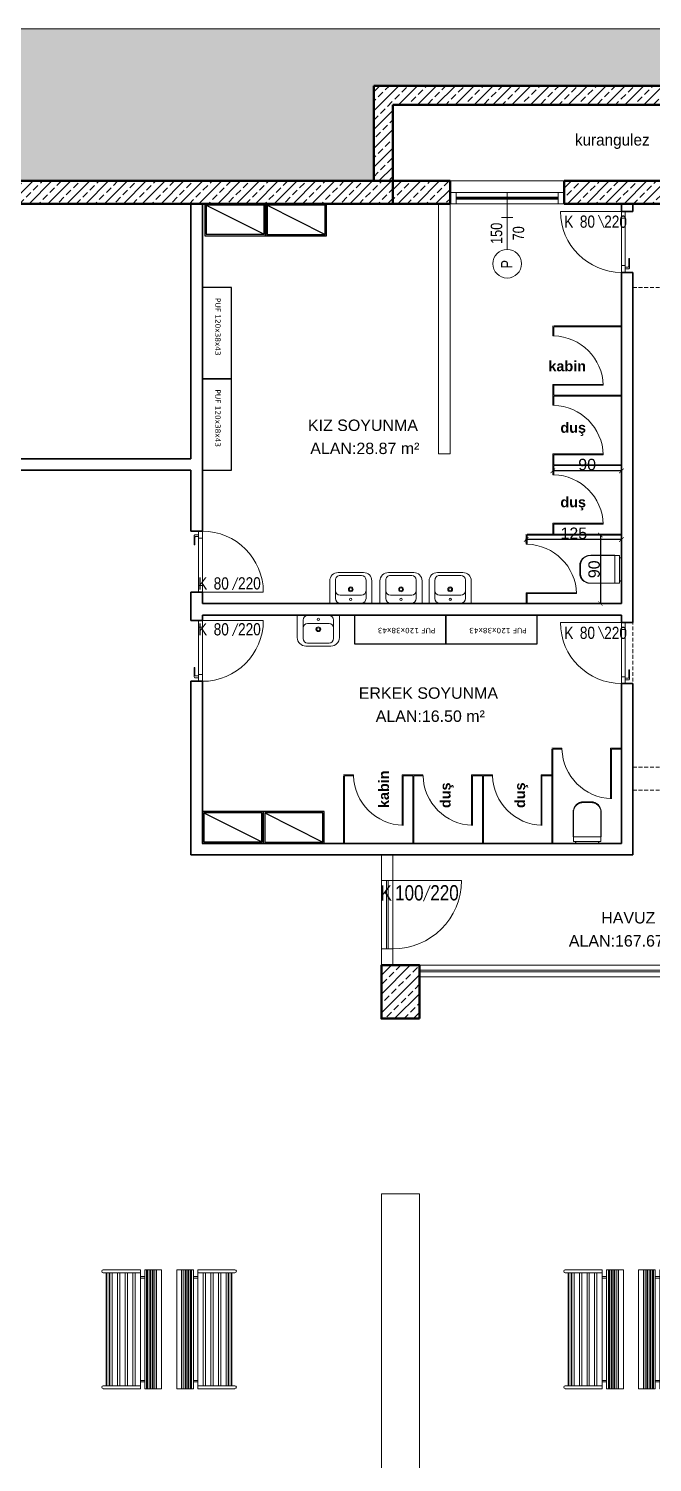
# Model space of a CAD drawing. Header units: millimetres. Extents: x -7453 to 3447, y 1740 to 11040.
# Drawn here: x -2772 to -1953, y 7401 to 9284 of the extents above; entities that cross this region are included whole.
import ezdxf
from ezdxf.enums import TextEntityAlignment as Align

# ---------------------------------------------------------------- set-up
doc = ezdxf.new("R2010")
doc.units = ezdxf.units.MM
doc.linetypes.add('DASHED', pattern=[0.75, 0.5, -0.25])
for name, color, linetype, lineweight in [('0S-Shading Aluminium', 252, 'Continuous', 20), ('betonarme-İM', 1, 'Continuous', 50), ('cam-İM', 132, 'Continuous', 20), ('compact', 201, 'Continuous', 9), ('duvar-İM', 71, 'Continuous', 35), ('görünüş-uzak-İM', 34, 'Continuous', 20), ('iz-İM', 252, 'DASHED', 5), ('kapı-poz-İM', 115, 'Continuous', 0), ('pen-poz-İM', 115, 'Continuous', 0), ('pencere gorunus-İM', 43, 'Continuous', 15), ('tarama-b.a-İM', 8, 'Continuous', 9), ('tarama-toprak-İM', 245, 'Continuous', 0), ('tefriş-eşya-İM', 155, 'Continuous', 0), ('vitrifiye', 252, 'Continuous', 9), ('YAZI', 7, 'Continuous', 5), ('yazı-İM', 64, 'Continuous', 20), ('yazı-mekan-İM', 43, 'Continuous', 30)]:
    doc.layers.add(name, color=color, linetype=linetype, lineweight=lineweight)
for name, color, linetype in [('kapıwc', 3, 'Continuous'), ('zc-T-anaokuluminder', 213, 'Continuous'), ('zc-T-ofisdolap', 7, 'Continuous'), ('zc-T-sinifdolap', 7, 'Continuous'), ('ölcü', 253, 'Continuous')]:
    doc.layers.add(name, color=color, linetype=linetype)
doc.styles.add('ARIAL', font='arial.ttf')
doc.styles.get("Standard").update_dxf_attribs({"font": 'arial.ttf'})
doc.styles.add('YAZI_İM', font='bgothl.ttf', dxfattribs={"height": 15})
doc.dimstyles.new('1-50', dxfattribs={"dimtxt": 15, "dimasz": 6, "dimexe": 1.25, "dimexo": 0.625, "dimtad": 1, "dimtxsty": 'Standard', "dimblk": 'ARCHTICK', "dimcen": 2.5, "dimadec": 0, "dimazin": 0, "dimtfac": 1, "dimtmove": 0, "dimatfit": 3, "dimfxl": 0, "dimarcsym": 0})

# ---------------------------------------------------------------- blocks, each defined once
blk = doc.blocks.new('KAPI ETİKET 100')
blk.add_lwpolyline([(-19.9, 65.2), (0.6, 56.3)])
at = {"width": 0.8}
blk.add_attdef('000', text='', height=20, rotation=90, dxfattribs=at).set_placement((-20.2, 84.1), align=Align.TOP_CENTER)
blk.add_attdef('000', text='', height=20, rotation=90, dxfattribs=at).set_placement((-0.1, 37.9), align=Align.CENTER)
blk.add_attdef('K', text='', height=20, rotation=90, dxfattribs=at).set_placement((-10, 7.5), align=Align.MIDDLE_CENTER)
blk = doc.blocks.new('DAİRE ETİKET İM')
at = {"layer": 'yazı-mekan-İM', "style": 'ARIAL'}
blk.add_attdef('DAİRENO', text='', height=15, dxfattribs=at).set_placement((50, 2.8), align=Align.CENTER)
at = {"layer": 'yazı-mekan-İM'}
blk.add_attdef('ALAN:', text='', height=15, dxfattribs=at).set_placement((49.4, -27.6), align=Align.CENTER)
blk = doc.blocks.new('compact')
at = {"layer": 'compact'}
for p, q in [((123.8, 73.1), (123.8, 86.2)), ((125, 71.9), (125, 86.2)), ((123.8, 73.1), (58.8, 73.1)), ((125, 71.9), (58.8, 71.9)), ((123.8, -3.8), (123.8, 8.1)), ((125, 8.1), (123.8, 8.1)), ((125, -5), (125, 8.1)), ((0, -3.8), (123.8, -3.8)), ((0, -5), (123.8, -5))]:
    blk.add_line(p, q, dxfattribs=at)
blk.add_arc((125.9, 75.2), 67.1, 181.8059, 268.1941, dxfattribs=at)
blk = doc.blocks.new('VİT-B-KLOZET')
at = {"layer": 'vitrifiye'}
for p, q in [((-18.5, 37.6), (-18.4, 38.2)), ((-18.4, 39.3), (-18.3, 39.9)), ((-18.4, 38.8), (-18.4, 39.3)), ((-18.4, 38.2), (-18.4, 38.8)), ((-18.3, 39.9), (-18.2, 40.4)), ((-18.2, 40.4), (-18, 41)), ((-18, 41), (-17.9, 41.5)), ((-18, 39), (-18, 0)), ((-17.9, 41.5), (-17.7, 42.1)), ((-17.7, 42.1), (-17.5, 42.6)), ((-17.5, 42.6), (-17.3, 43.1)), ((-17.3, 43.1), (-17.1, 43.6)), ((-17.1, 43.6), (-16.8, 44.1)), ((-16.8, 44.1), (-16.5, 44.6)), ((-16.5, 44.6), (-16.2, 45.1)), ((-16.2, 45.1), (-15.9, 45.6)), ((-15.9, 45.6), (-15.5, 46)), ((-15.5, 46), (-15.2, 46.4)), ((-15.2, 46.4), (-14.9, 46.8)), ((-14.9, 46.8), (-14.5, 47.1)), ((-14.5, 47.1), (-14.1, 47.5)), ((-14.1, 47.5), (-13.7, 47.9)), ((-13.7, 47.9), (-13.3, 48.2)), ((-13.3, 48.2), (-12.8, 48.6)), ((-12.8, 48.6), (-12.4, 48.9)), ((-12.4, 48.9), (-11.9, 49.2)), ((-11.9, 49.2), (-11.4, 49.5)), ((-11.4, 49.5), (-10.9, 49.7)), ((-10.9, 49.7), (-10.4, 50)), ((-10.4, 50), (-9.8, 50.2)), ((-9.8, 50.2), (-9.3, 50.4)), ((-9.3, 50.4), (-8.8, 50.5)), ((-8.8, 50.5), (-8.2, 50.7)), ((-8.2, 50.7), (-7.7, 50.8)), ((-7.7, 50.8), (-7.1, 50.9)), ((-7.1, 50.9), (-6.5, 51)), ((-6.5, 51), (-6.2, 51)), ((-6.2, 51), (-5.8, 51)), ((-5.8, 51), (-5.4, 51)), ((-5.4, 51), (-5.1, 51)), ((-5.1, 51), (-0.1, 51)), ((5, 52), (-5, 52)), ((5, 52), (-5, 52)), ((4.9, 51), (-0.1, 51)), ((5.3, 51), (4.9, 51)), ((5.7, 51), (5.3, 51)), ((6.1, 51), (5.7, 51)), ((6.4, 51), (6.1, 51)), ((7, 50.9), (6.4, 51)), ((7.6, 50.8), (7, 50.9)), ((8.1, 50.7), (7.6, 50.8)), ((8.7, 50.5), (8.1, 50.7)), ((9.2, 50.4), (8.7, 50.5)), ((9.7, 50.2), (9.2, 50.4)), ((10.2, 50), (9.7, 50.2)), ((10.7, 49.7), (10.2, 50)), ((11.3, 49.5), (10.7, 49.7)), ((11.8, 49.2), (11.3, 49.5)), ((12.2, 48.9), (11.8, 49.2)), ((12.7, 48.6), (12.2, 48.9)), ((13.2, 48.2), (12.7, 48.6)), ((13.6, 47.9), (13.2, 48.2)), ((14, 47.5), (13.6, 47.9)), ((14.4, 47.1), (14, 47.5)), ((14.7, 46.9), (14.4, 47.1)), ((14.9, 46.6), (14.7, 46.9)), ((15.2, 46.3), (14.9, 46.6)), ((15.4, 46), (15.2, 46.3)), ((15.8, 45.6), (15.4, 46)), ((16.1, 45.1), (15.8, 45.6)), ((16.4, 44.6), (16.1, 45.1)), ((16.7, 44.1), (16.4, 44.6)), ((16.9, 43.6), (16.7, 44.1)), ((17.2, 43.1), (16.9, 43.6)), ((17.4, 42.6), (17.2, 43.1)), ((17.6, 42.1), (17.4, 42.6)), ((17.8, 41.5), (17.6, 42.1)), ((17.9, 41), (17.8, 41.5)), ((18, 40.4), (17.9, 41)), ((18.2, 39.9), (18, 40.4)), ((18, 39), (18, 0)), ((18.2, 39.3), (18.2, 39.9)), ((18.3, 38.8), (18.2, 39.3)), ((18.3, 38.2), (18.3, 38.8)), ((18.3, 37.6), (18.3, 38.2)), ((-18.5, 6.3), (-18.5, 37.6)), ((18.3, 6.3), (18.3, 37.6)), ((-18.5, 6.2), (-18.5, 6.3)), ((-18.4, 6.1), (-18.5, 6.2)), ((-18.4, 6), (-18.4, 6.1)), ((-18.3, 6), (-18.4, 6)), ((-18.3, 5.9), (-18.3, 6)), ((-18.2, 5.9), (-18.3, 5.9)), ((-18.2, 5.8), (-18.2, 5.9)), ((-18.1, 5.8), (-18.2, 5.8)), ((-18, 5.8), (-18.1, 5.8)), ((-18.1, 5.8), (-18.1, 5.8)), ((-18, 5.8), (-18, 5.8)), ((-18, 5.8), (-17.9, 5.8)), ((18, 0), (-18, 0)), ((-17.9, 5.8), (-17.8, 5.8)), ((-17.9, 5.8), (-17.9, 5.8)), ((-17.8, 5.9), (-17.7, 5.9)), ((-17.8, 5.8), (-17.8, 5.9)), ((-17.7, 5.9), (-17.7, 5.9)), ((-17.7, 5.9), (-17.7, 5.9)), ((-17.6, 5.9), (-17.7, 5.9)), ((-17.5, 5.9), (-17.6, 5.9)), ((-17.4, 5.9), (-17.5, 5.9)), ((-17.3, 5.9), (-17.4, 5.9)), ((-17.2, 5.9), (-17.3, 5.9)), ((-17.1, 5.9), (-17.2, 5.9)), ((-16.9, 5.9), (-17.1, 5.9)), ((-11.3, 5.9), (-16.9, 5.9)), ((-5.7, 5.9), (-11.3, 5.9)), ((-0.1, 5.9), (-5.7, 5.9)), ((-0.1, 6), (-0.1, 6)), ((-0.1, 6), (-0.1, 6)), ((-0.1, 5.9), (5.6, 5.9)), ((5.6, 5.9), (11.2, 5.9)), ((11.2, 5.9), (16.8, 5.9)), ((16.8, 5.9), (16.9, 5.9)), ((16.9, 5.9), (17.1, 5.9)), ((17.1, 5.9), (17.2, 5.9)), ((17.2, 5.9), (17.3, 5.9)), ((17.3, 5.9), (17.4, 5.9)), ((17.4, 5.9), (17.5, 5.9)), ((17.5, 5.9), (17.6, 5.9)), ((17.5, 5.9), (17.5, 5.9)), ((17.6, 5.9), (17.6, 5.9)), ((17.7, 5.9), (17.6, 5.9)), ((17.7, 5.8), (17.7, 5.9)), ((17.7, 5.8), (17.7, 5.8)), ((17.8, 5.8), (17.7, 5.8)), ((17.8, 5.8), (17.9, 5.8)), ((17.8, 5.8), (17.8, 5.8)), ((17.9, 5.8), (17.9, 5.8)), ((17.9, 5.8), (18, 5.8)), ((18, 5.8), (18.1, 5.9)), ((18, 5.8), (18, 5.8)), ((18.1, 5.9), (18.2, 5.9)), ((18.2, 5.9), (18.2, 6)), ((18.2, 6), (18.3, 6)), ((18.3, 6.2), (18.3, 6.3)), ((18.3, 6.1), (18.3, 6.2)), ((18.3, 6), (18.3, 6.1))]:
    blk.add_line(p, q, dxfattribs=at)
for points in [[(-15.3, -2.8), (-15.3, 0)], [(-15, -2.8), (-15, 0)], [(15, -2.8), (15, 0)], [(15.3, -2.8), (15.3, 0)]]:
    blk.add_lwpolyline(points, dxfattribs=at)
for centre, start, end in [((-5, 39), 90, 180), ((-5, 39), 90, 180), ((5, 39), 0, 90), ((5, 39), 0, 18.901), ((5, 39), 0, 18.901)]:
    blk.add_arc(centre, 13, start, end, dxfattribs=at)
blk = doc.blocks.new('SOYUNMA DUŞ KABİN')
at = {"layer": 'compact'}
for p, q in [((10369.6, 1284.5), (10304.6, 1284.5)), ((10370.8, 1283.3), (10304.6, 1283.3)), ((10369.6, 1284.5), (10369.6, 1297.6)), ((10370.8, 1283.3), (10370.8, 1297.6)), ((10280.8, 1207.6), (10369.6, 1207.6)), ((10280.8, 1206.4), (10369.6, 1206.4)), ((10369.6, 1207.6), (10369.6, 1219.5)), ((10370.8, 1219.5), (10369.6, 1219.5)), ((10370.8, 1206.4), (10370.8, 1219.5))]:
    blk.add_line(p, q, dxfattribs=at)
blk.add_arc((10371.7, 1286.6), 67.1, 181.8059, 268.1941, dxfattribs=at)
blk = doc.blocks.new('_ArchTick')
at = {"color": 0, "linetype": 'ByBlock', "const_width": 0.15}
blk.add_lwpolyline([(-0.5, -0.5), (0.5, 0.5)], dxfattribs=at)
blk = doc.blocks.new('*D151')
at = {"layer": 'Defpoints', "color": 0}
for p in [(-2118.8, 8612.6), (-2118.8, 8608.3), (-1993.8, 8608.3)]:
    blk.add_point(p, dxfattribs=at)
at = {"layer": 'ölcü', "color": 0, "lineweight": -2}
for p, q in [((-2118.8, 8609), (-2118.8, 8613.8)), ((-1993.8, 8612.6), (-2118.8, 8612.6)), ((-1993.8, 8609), (-1993.8, 8613.8))]:
    blk.add_line(p, q, dxfattribs=at)
at = {"layer": 'ölcü', "color": 0, "lineweight": -2, "xscale": 6, "yscale": 6, "zscale": 6, "rotation": 180}
blk.add_blockref('_ArchTick', (-2118.8, 8612.6), dxfattribs=at)
at = {"layer": 'ölcü', "color": 0, "lineweight": -2, "xscale": 6, "yscale": 6, "zscale": 6}
blk.add_blockref('_ArchTick', (-1993.8, 8612.6), dxfattribs=at)
at = {"layer": 'ölcü', "color": 0, "insert": (-2056.3, 8620.8), "char_height": 15, "attachment_point": 5}
blk.add_mtext('125', dxfattribs=at)
blk = doc.blocks.new('*D152')
at = {"layer": 'Defpoints', "color": 0}
for p in [(-2083.8, 8707.3), (-2083.8, 8702.8), (-1993.8, 8699.1)]:
    blk.add_point(p, dxfattribs=at)
at = {"layer": 'ölcü', "color": 0, "lineweight": -2}
for p, q in [((-2083.8, 8706.7), (-2083.8, 8701.6)), ((-1993.8, 8702.8), (-2083.8, 8702.8)), ((-1993.8, 8699.7), (-1993.8, 8704.1))]:
    blk.add_line(p, q, dxfattribs=at)
at = {"layer": 'ölcü', "color": 0, "lineweight": -2, "xscale": 6, "yscale": 6, "zscale": 6, "rotation": 180}
blk.add_blockref('_ArchTick', (-2083.8, 8702.8), dxfattribs=at)
at = {"layer": 'ölcü', "color": 0, "lineweight": -2, "xscale": 6, "yscale": 6, "zscale": 6}
blk.add_blockref('_ArchTick', (-1993.8, 8702.8), dxfattribs=at)
at = {"layer": 'ölcü', "color": 0, "insert": (-2038.8, 8711.1), "char_height": 15, "attachment_point": 5}
blk.add_mtext('90', dxfattribs=at)
blk = doc.blocks.new('*D153')
at = {"layer": 'Defpoints', "color": 0}
for p in [(-2019.9, 8618.6), (-2021.4, 8528.6), (-2018.5, 8528.6)]:
    blk.add_point(p, dxfattribs=at)
at = {"layer": 'ölcü', "color": 0, "lineweight": -2}
for p, q in [((-2020.6, 8618.6), (-2022.6, 8618.6)), ((-2021.4, 8618.6), (-2021.4, 8528.6)), ((-2019.1, 8528.6), (-2022.6, 8528.6))]:
    blk.add_line(p, q, dxfattribs=at)
at = {"layer": 'ölcü', "color": 0, "lineweight": -2, "xscale": 6, "yscale": 6, "zscale": 6}
for p, rotation in [((-2021.4, 8618.6), 90), ((-2021.4, 8528.6), 270)]:
    blk.add_blockref('_ArchTick', p, dxfattribs=dict(at, rotation=rotation))
at = {"layer": 'ölcü', "color": 0, "insert": (-2029.6, 8573.6), "char_height": 15, "attachment_point": 5, "rotation": 90}
blk.add_mtext('90', dxfattribs=at)
blk = doc.blocks.new('VİT-55lik-LAV')
at = {"layer": 'vitrifiye'}
for p, q in [((0, 0), (0, -29.75)), ((0, 0), (0, -29.75)), ((55.25, 0), (55.25, -29.75)), ((7.65, -6.63), (7.65, -30.855)), ((47.6, -6.63), (47.6, -30.855))]:
    blk.add_line(p, q, dxfattribs=at)
at = {"layer": 'vitrifiye', "linetype": 'Continuous'}
for p, q in [((55.25, 0), (0, 0)), ((41.65, -0.68), (13.6, -0.68)), ((41.65, -11.05), (13.6, -11.05)), ((41.65, -36.805), (13.6, -36.805)), ((44.2, -40.8), (11.05, -40.8))]:
    blk.add_line(p, q, dxfattribs=at)
at = {"layer": 'vitrifiye'}
for centre, radius in [((27.625, -18.7), 3.103), ((27.625, -18.7), 1.955), ((27.625, -5.525), 1.53)]:
    blk.add_circle(centre, radius, dxfattribs=at)
for centre, radius, start, end in [((13.6, -6.63), 5.95, 90, 180), ((13.6, -17), 5.95, 90, 180), ((41.65, -6.63), 5.95, 0, 90), ((41.65, -17), 5.95, 0, 90), ((11.05, -29.75), 11.05, 180, 270), ((11.05, -29.75), 11.05, 180, 270), ((13.6, -30.855), 5.95, 180, 270), ((41.65, -30.855), 5.95, 270, 0), ((44.2, -29.75), 11.05, 270, 0)]:
    blk.add_arc(centre, radius, start, end, dxfattribs=at)
blk = doc.blocks.new('D-H-10raflı-80x42x197')
at = {"layer": 'zc-T-ofisdolap'}
blk.add_line((1.9, -1.9), (78.1, -40.1), dxfattribs=at)
for points in [[(0, -42), (80, -42), (80, 0), (0, 0)], [(1.9, -40.1), (78.1, -40.1), (78.1, -1.9), (1.9, -1.9)]]:
    blk.add_lwpolyline(points, close=True, dxfattribs=at)
blk = doc.blocks.new('soyunma puf 120x38x43')
at = {"layer": 'zc-T-anaokuluminder'}
blk.add_lwpolyline([(18859, 790.2), (18979, 790.2), (18979, 828.2), (18859, 828.2)], close=True, dxfattribs=at)
at = {"layer": 'YAZI', "insert": (18872.8, 814.1), "char_height": 7, "width": 166.985, "attachment_point": 1}
blk.add_mtext('{\\fVerdana|b0|i0|c162|p34;PUF 120x38x43}', dxfattribs=at)
blk = doc.blocks.new('SOYUNMA TURUNCU')
at = {"layer": 'zc-T-ofisdolap', "color": 20}
blk.add_line((10261.4, 1027.1), (10223.2, 950.9), dxfattribs=at)
for points in [[(10221.3, 1029), (10221.3, 949), (10263.3, 949), (10263.3, 1029)], [(10223.2, 1027.1), (10223.2, 950.9), (10261.4, 950.9), (10261.4, 1027.1)]]:
    blk.add_lwpolyline(points, close=True, dxfattribs=at)
blk = doc.blocks.new('kapıwc')
at = {"layer": 'kapıwc', "lineweight": 18}
for p, q in [((0, 80), (5, 80)), ((0, 0), (0, 80)), ((5, 0), (5, 80)), ((0, 71.1), (5, 71.1)), ((5, 75.2), (9.7, 75.2)), ((8.8, 73), (5, 73)), ((9.7, 62), (9.7, 72.1)), ((10.6, 62), (9.7, 62)), ((10.6, 74.3), (10.6, 62)), ((0, 0), (-80, 0)), ((0, 8.9), (5, 8.9)), ((0, 0), (5, 0))]:
    blk.add_line(p, q, dxfattribs=at)
for centre, radius, start, end in [((0, 0), 80, 90, 180), ((8.8, 72.1), 0.889, 0, 90), ((9.7, 74.3), 0.889, 0, 90)]:
    blk.add_arc(centre, radius, start, end, dxfattribs=at)
blk = doc.blocks.new('PENCERE ETİKET 100')
at = {"layer": 'pen-poz-İM'}
blk.add_line((0, 7.5), (0, -7.5), dxfattribs=at)
blk.add_lwpolyline([(-33, 0), (42, 0)], dxfattribs=at)
blk.add_circle((60.7, 0), 18.8, dxfattribs=at)
at = {"layer": 'pen-poz-İM', "width": 0.8}
for tag, p in [('000', (19.8, 6.5)), ('P01', (60.8, -7)), ('000', (19.8, -22.3))]:
    blk.add_attdef(tag, text='', height=15, dxfattribs=at).set_placement(p, align=Align.CENTER)
blk = doc.blocks.new('bank')
at = {"layer": 'tefriş-eşya-İM'}
for p, q in [((156, 0), (0, 0)), ((0, -21.9), (0, 0)), ((156, -21.9), (156, 0)), ((156, -6.4), (0, -6.4)), ((156, -8.7), (0, -8.7)), ((156, -11), (0, -11)), ((156, -12.3), (0, -12.3)), ((156, -14.6), (0, -14.6)), ((156, -16), (0, -16)), ((156, -18.3), (0, -18.3)), ((156, -19.6), (0, -19.6)), ((156, -21.9), (0, -21.9)), ((156, -27.7), (0, -27.7)), ((0, -76.4), (0, -27.7)), ((3.8, -76.4), (3.8, -27.7)), ((152.2, -34.7), (3.8, -34.7)), ((8.8, -27.7), (8.8, -21.9)), ((10.8, -27.7), (10.8, -21.9)), ((145.2, -27.7), (145.2, -21.9)), ((147.2, -27.7), (147.2, -21.9)), ((152.2, -76.4), (152.2, -27.7)), ((156, -76.4), (156, -27.7)), ((152.2, -37.7), (3.8, -37.7)), ((152.2, -44.7), (3.8, -44.7)), ((152.2, -47.7), (3.8, -47.7)), ((152.2, -54.7), (3.8, -54.7)), ((152.2, -57.7), (3.8, -57.7)), ((152.2, -64.7), (3.8, -64.7)), ((152.2, -67.6), (3.8, -67.6)), ((152.2, -68.6), (3.8, -68.6)), ((152.2, -71.5), (3.8, -71.5)), ((152.2, -72.5), (3.8, -72.5))]:
    blk.add_line(p, q, dxfattribs=at)
for centre in [(1.9, -76.4), (154.1, -76.4)]:
    blk.add_arc(centre, 1.88, 180, 0, dxfattribs=at)

msp = doc.modelspace()

# ---------------------------------------------------------------- hatches: boundary and pattern name
at = {"layer": 'tarama-b.a-İM'}
h = msp.add_hatch(dxfattribs=at)
h.set_pattern_fill('ANSI33', color=256, scale=70, style=0)
h.set_pattern_definition([(45, (-90913.535, 107062.777), (-12.3743687, 12.3743687), []), (45, (-90901.16, 107062.777), (-12.3743687, 12.3743687), [8.75, -4.375])])
h.paths.add_polyline_path([(-2318.78, 9208.56), (-2318.78, 9083.56), (-2293.78, 9083.56), (-2293.78, 9183.56), (-1653.78, 9183.56), (-1653.78, 9208.56)])
h = msp.add_hatch(dxfattribs=at)
h.set_pattern_fill('ANSI33', color=256, scale=70, style=0)
h.set_pattern_definition([(45, (-88786.123, 106847.463), (-12.3743687, 12.3743687), []), (45, (-88773.749, 106847.463), (-12.3743687, 12.3743687), [8.75, -4.375])])
h.paths.add_polyline_path([(-2988.78, 9053.56), (-2293.78, 9053.56), (-2293.78, 9083.56), (-2988.78, 9083.56)])
h = msp.add_hatch(dxfattribs=at)
h.set_pattern_fill('ANSI33', color=256, scale=70, style=0)
h.set_pattern_definition([(45, (-90913.535, 107032.777), (-12.3743687, 12.3743687), []), (45, (-90901.16, 107032.777), (-12.3743687, 12.3743687), [8.75, -4.375])])
h.paths.add_polyline_path([(-1718.78, 9083.56), (-1718.78, 9053.56), (-1653.78, 9053.56), (-1653.78, 9083.56)])
h.paths.add_polyline_path([(-2218.78, 9053.56), (-2218.78, 9083.56), (-2293.78, 9083.56), (-2293.78, 9053.56)])
h.paths.add_polyline_path([(-2068.78, 9083.56), (-2068.78, 9053.56), (-1868.78, 9053.56), (-1868.78, 9083.56)])
h = msp.add_hatch(dxfattribs=at)
h.set_pattern_fill('ANSI33', color=256, scale=70, style=0)
h.set_pattern_definition([(45, (-88786.123, 105817.463), (-12.3743687, 12.3743687), []), (45, (-88773.749, 105817.463), (-12.3743687, 12.3743687), [8.75, -4.375])])
h.paths.add_polyline_path([(-2308.78, 7983.56), (-2258.78, 7983.56), (-2258.78, 8053.56), (-2308.78, 8053.56)])
at = {"layer": 'tarama-toprak-İM'}
h = msp.add_hatch(dxfattribs=at)
h.set_pattern_fill('ANSI38', color=256, scale=200, style=0)
h.set_pattern_definition([(45, (-29711.535, 118685.288), (-17.6776695, 17.6776695), []), (135, (-29711.535, 118685.288), (-53.0330086, 17.6776695), [62.5, -37.5])])
h.paths.add_polyline_path([(-6038.583, 9083.56), (-5333.78, 9083.56), (-5333.78, 9208.56), (-3948.78, 9208.56), (-3948.78, 9083.56), (-2318.78, 9083.56), (-2318.78, 9208.56), (-293.78, 9208.56), (-293.78, 9083.56), (386.22, 9083.56), (386.22, 7313.56), (-508.78, 7313.56), (-508.78, 4378.56), (-5808.78, 4378.56), (-5808.78, 5358.56), (-5933.78, 5358.56), (-5933.78, 7348.56), (-5808.78, 7348.56), (-5808.78, 9083.56)])
h.paths.add_polyline_path([(-6008.78, 9283.56), (586.22, 9283.56), (586.22, 7113.56), (-308.78, 7113.56), (-308.78, 4178.56), (-6008.78, 4178.56)])

# ---------------------------------------------------------------- linework, layer by layer
at = {"layer": '0S-Shading Aluminium'}
for p, q in [((-2233.78, 8725.376, 0), (-2233.78, 9053.56, 0)), ((-2218.78, 9053.56, 0), (-2218.78, 8725.376, 0)), ((-2218.78, 8725.376, 0), (-2233.78, 8725.376, 0))]:
    msp.add_line(p, q, dxfattribs=at)
at = {"layer": 'betonarme-İM'}
for p, q in [((-2318.78, 9083.56, 0), (-2318.78, 9208.56, 0)), ((-293.78, 9208.56, 0), (-2318.78, 9208.56, 0)), ((-2293.78, 9083.56, 0), (-2293.78, 9183.56, 0)), ((-2293.78, 9183.56, 0), (-1653.78, 9183.56, 0)), ((-2218.78, 9053.56, 0), (-2218.78, 9083.56, 0)), ((-2068.78, 9053.56, 0), (-2068.78, 9083.56, 0))]:
    msp.add_line(p, q, dxfattribs=at)
msp.add_lwpolyline([(-2293.78, 9083.56), (-2293.78, 9053.56), (-2988.78, 9053.56), (-2988.78, 9083.56)], close=True, dxfattribs=at)
at = {"layer": 'betonarme-İM', "elevation": 0}
for points in [[(-2293.78, 9083.56), (-2218.78, 9083.56)], [(-2068.78, 9083.56), (-1868.78, 9083.56)], [(-2293.78, 9053.56), (-2218.78, 9053.56)], [(-2068.78, 9053.56), (-1868.78, 9053.56)]]:
    msp.add_lwpolyline(points, dxfattribs=at)
msp.add_lwpolyline([(-2258.78, 7983.56), (-2308.78, 7983.56), (-2308.78, 8053.56), (-2258.78, 8053.56)], close=True, dxfattribs=at)
at = {"layer": 'cam-İM'}
for p, q in [((-2218.78, 9068.56, 0), (-2068.78, 9068.56, 0)), ((-2076.78, 9062.46, 0), (-2210.78, 9062.46, 0)), ((-2076.78, 9061.66, 0), (-2210.78, 9061.66, 0)), ((-2076.78, 9060.46, 0), (-2210.78, 9060.46, 0)), ((-2076.78, 9059.66, 0), (-2210.78, 9059.66, 0)), ((-2218.78, 9053.56, 0), (-2068.78, 9053.56, 0))]:
    msp.add_line(p, q, dxfattribs=at)
at = {"layer": 'cam-İM', "lineweight": 18}
for p, q in [((-2308.78, 8198.56, 0), (-2308.78, 8053.56, 0)), ((-2293.78, 8198.56, 0), (-2293.78, 8053.56, 0)), ((-2301.964, 8074.96, 0), (-2301.964, 8164.96, 0)), ((-2299.964, 8164.96, 0), (-2299.964, 8074.96, 0)), ((-2293.78, 8074.96, 0), (-2308.78, 8074.96, 0)), ((-2258.78, 8047.06, 0), (-1653.78, 8047.06, 0)), ((-1653.78, 8045.06, 0), (-2258.78, 8045.06, 0))]:
    msp.add_line(p, q, dxfattribs=at)
at = {"layer": 'cam-İM', "elevation": 0}
for points in [[(-2218.78, 9053.56), (-2210.78, 9053.56), (-2210.78, 9068.56), (-2218.78, 9068.56)], [(-2076.78, 9053.56), (-2068.78, 9053.56), (-2068.78, 9068.56), (-2076.78, 9068.56)]]:
    msp.add_lwpolyline(points, close=True, dxfattribs=at)
at = {"layer": 'cam-İM', "lineweight": 18, "elevation": 0}
msp.add_lwpolyline([(-2308.78, 8164.96), (-2203.78, 8164.96)], dxfattribs=at)
at = {"layer": 'cam-İM', "lineweight": 18}
msp.add_arc((-2293.78, 8164.96, 0), 90, 270, 0, dxfattribs=at)
at = {"layer": 'duvar-İM'}
for p, q in [((-1993.78, 9043.556, 0), (-1993.78, 9053.559, 0)), ((-1993.78, 9043.556, 0), (-1978.78, 9043.556, 0)), ((-1978.78, 9043.556, 0), (-1978.78, 9053.559, 0)), ((-1993.78, 8528.56), (-1993.78, 8963.556)), ((-1993.78, 8963.556, 0), (-1978.78, 8963.556, 0)), ((-1978.78, 8513.559), (-1978.78, 8963.556)), ((-2558.78, 8703.56), (-2558.78, 8623.56)), ((-2543.78, 8623.56), (-2558.78, 8623.56)), ((-2543.78, 8543.56), (-2558.78, 8543.56)), ((-2558.78, 8543.56), (-2558.78, 8528.56)), ((-2543.78, 8543.56), (-2543.78, 8528.56)), ((-2558.78, 8506.473, 0), (-2558.78, 8528.56, 0)), ((-1993.78, 8528.56, 0), (-2543.78, 8528.56, 0)), ((-1993.78, 8513.559, 0), (-2543.78, 8513.559, 0)), ((-2528.78, 8513.559, 0), (-2543.78, 8513.559, 0)), ((-2528.78, 8513.559, 0), (-2543.78, 8513.559, 0)), ((-2543.78, 8506.473, 0), (-2543.78, 8513.559, 0)), ((-1993.78, 8503.556, 0), (-1993.78, 8513.559, 0)), ((-1978.78, 8503.556, 0), (-1978.78, 8513.559, 0)), ((-2543.78, 8506.473, 0), (-2558.78, 8506.473, 0)), ((-1993.78, 8503.556, 0), (-1978.78, 8503.556, 0)), ((-2558.78, 8198.56, 0), (-2558.78, 8426.473, 0)), ((-2543.78, 8426.473, 0), (-2558.78, 8426.473, 0)), ((-2543.78, 8213.559, 0), (-2543.78, 8426.473, 0)), ((-1993.78, 8213.559, 0), (-1993.78, 8423.556, 0)), ((-1993.78, 8423.556, 0), (-1978.78, 8423.556, 0)), ((-1978.78, 8198.56, 0), (-1978.78, 8423.556, 0)), ((-1993.78, 8213.559, 0), (-2543.78, 8213.559, 0)), ((-1978.78, 8198.56, 0), (-2558.78, 8198.56, 0))]:
    msp.add_line(p, q, dxfattribs=at)
for points in [[(-2558.78, 8718.56), (-2558.78, 9053.56)], [(-2543.779, 8623.56), (-2543.78, 9053.56)], [(-2558.78, 8718.56), (-3048.78, 8718.56)], [(-2558.78, 8703.56), (-3048.78, 8703.56)]]:
    msp.add_lwpolyline(points, dxfattribs=at)
at = {"layer": 'görünüş-uzak-İM'}
msp.add_line((-2068.78, 9083.56, 0), (-2218.78, 9083.56, 0), dxfattribs=at)
at = {"layer": 'iz-İM', "ltscale": 10}
for p, q in [((-1978.78, 8283.56), (-1978.78, 8943.56)), ((-1978.78, 8943.56, 0), (-1673.78, 8943.56, 0)), ((-1673.78, 8313.56, 0), (-1978.78, 8313.56, 0)), ((-1673.78, 8283.56, 0), (-1978.78, 8283.56, 0))]:
    msp.add_line(p, q, dxfattribs=at)
at = {"layer": 'pencere gorunus-İM'}
for p, q in [((-1653.78, 8053.56, 0), (-2258.78, 8053.56, 0)), ((-1653.78, 8038.56, 0), (-2258.78, 8038.56, 0))]:
    msp.add_line(p, q, dxfattribs=at)
at = {"layer": 'tarama-toprak-İM', "elevation": 0}
msp.add_lwpolyline([(-6008.78, 9283.56), (586.22, 9283.56), (586.22, 7113.56), (-308.78, 7113.56), (-308.78, 4178.56), (-6008.78, 4178.56)], close=True, dxfattribs=at)
msp.add_lwpolyline([(-2068.78, 9083.56), (-1868.78, 9083.56)], dxfattribs=at)
at = {"layer": 'tefriş-eşya-İM', "elevation": 0}
msp.add_lwpolyline([(-2308.78, 7393.56), (-2308.78, 7753.56), (-2258.78, 7753.56), (-2258.78, 7393.56)], dxfattribs=at)

# ---------------------------------------------------------------- block references
at = {"layer": 'compact', "rotation": 180}
for name, p in [('SOYUNMA DUŞ KABİN', (8287.042, 10099.72)), ('SOYUNMA DUŞ KABİN', (8287.042, 10008.52)), ('SOYUNMA DUŞ KABİN', (8287.042, 9917.32)), ('compact', (-1993.78, 8614.76))]:
    msp.add_blockref(name, p, dxfattribs=at)
at = {"layer": 'compact', "xscale": -1, "rotation": 270}
for name, p in [('compact', (-2079.98, 8213.559, 0)), ('SOYUNMA DUŞ KABİN', (-3564.94, -2067.262, 0)), ('SOYUNMA DUŞ KABİN', (-3473.74, -2067.262, 0)), ('SOYUNMA DUŞ KABİN', (-3382.54, -2067.262, 0))]:
    msp.add_blockref(name, p, dxfattribs=at)
at = {"layer": 'kapı-poz-İM'}
ref = msp.add_blockref('KAPI ETİKET 100', (-2068.737, 9038.065, 0), dxfattribs=dict(at, xscale=-0.8, yscale=0.8, rotation=270))
ref.add_attrib('K', 'K', dxfattribs={"layer": '0', "height": 16, "oblique": 360, "width": 0.8}).set_placement((-2062.774, 9030.065, 0), align=Align.MIDDLE_CENTER)
ref.add_attrib('000', '80', dxfattribs={"layer": '0', "height": 16, "oblique": 360, "width": 0.8}).set_placement((-2038.407, 9022.195, 0), align=Align.CENTER)
ref.add_attrib('000', '220', dxfattribs={"layer": '0', "height": 16, "oblique": 360, "width": 0.8}).set_placement((-2001.468, 9038.11, 0), align=Align.TOP_CENTER)
ref = msp.add_blockref('KAPI ETİKET 100', (-2549.306, 8546.977, 0), dxfattribs=dict(at, xscale=0.8, yscale=0.8, rotation=270))
ref.add_attrib('K', 'K', dxfattribs={"layer": '0', "height": 16, "oblique": 360, "width": 0.8}).set_placement((-2543.342, 8554.977, 0), align=Align.MIDDLE_CENTER)
ref.add_attrib('000', '80', dxfattribs={"layer": '0', "height": 16, "oblique": 360, "width": 0.8}).set_placement((-2518.976, 8547.056, 0), align=Align.CENTER)
ref.add_attrib('000', '220', dxfattribs={"layer": '0', "height": 16, "oblique": 360, "width": 0.8}).set_placement((-2482.037, 8563.14, 0), align=Align.TOP_CENTER)
ref = msp.add_blockref('KAPI ETİKET 100', (-2549.306, 8486.705, 0), dxfattribs=dict(at, xscale=0.8, yscale=0.8, rotation=270))
ref.add_attrib('K', 'K', dxfattribs={"layer": '0', "height": 16, "oblique": 360, "width": 0.8}).set_placement((-2543.342, 8494.705, 0), align=Align.MIDDLE_CENTER)
ref.add_attrib('000', '80', dxfattribs={"layer": '0', "height": 16, "oblique": 360, "width": 0.8}).set_placement((-2518.976, 8486.784, 0), align=Align.CENTER)
ref.add_attrib('000', '220', dxfattribs={"layer": '0', "height": 16, "oblique": 360, "width": 0.8}).set_placement((-2482.037, 8502.868, 0), align=Align.TOP_CENTER)
ref = msp.add_blockref('KAPI ETİKET 100', (-2068.737, 8498.065, 0), dxfattribs=dict(at, xscale=-0.8, yscale=0.8, rotation=270))
ref.add_attrib('K', 'K', dxfattribs={"layer": '0', "height": 16, "oblique": 360, "width": 0.8}).set_placement((-2062.773, 8490.065, 0), align=Align.MIDDLE_CENTER)
ref.add_attrib('000', '80', dxfattribs={"layer": '0', "height": 16, "oblique": 360, "width": 0.8}).set_placement((-2038.407, 8482.195, 0), align=Align.CENTER)
ref.add_attrib('000', '220', dxfattribs={"layer": '0', "height": 16, "oblique": 360, "width": 0.8}).set_placement((-2001.468, 8498.11, 0), align=Align.TOP_CENTER)
ref = msp.add_blockref('KAPI ETİKET 100', (-2310.066, 8138.58, 0), dxfattribs=dict(at, rotation=270))
ref.add_attrib('K', 'K', dxfattribs={"layer": '0', "height": 20, "width": 0.8}).set_placement((-2302.612, 8148.58, 0), align=Align.MIDDLE_CENTER)
ref.add_attrib('000', '100', dxfattribs={"layer": '0', "height": 20, "width": 0.8}).set_placement((-2272.153, 8138.678, 0), align=Align.CENTER)
ref.add_attrib('000', '220', dxfattribs={"layer": '0', "height": 20, "width": 0.8}).set_placement((-2225.979, 8158.784, 0), align=Align.TOP_CENTER)
at = {"layer": 'kapıwc', "xscale": -1, "rotation": 180}
for p in [(-1993.78, 9043.556, 0), (-1993.78, 8503.556, 0)]:
    msp.add_blockref('kapıwc', p, dxfattribs=at)
at = {"layer": 'kapıwc', "xscale": -1}
msp.add_blockref('kapıwc', (-2543.78, 8543.56), dxfattribs=at)
at = {"layer": 'kapıwc', "rotation": 180}
msp.add_blockref('kapıwc', (-2543.78, 8506.473, 0), dxfattribs=at)
at = {"layer": 'pen-poz-İM'}
ref = msp.add_blockref('PENCERE ETİKET 100', (-2143.78, 9035.559, 0), dxfattribs=dict(at, xscale=-1, rotation=90))
ref.add_attrib('P01', 'P', dxfattribs={"height": 15, "rotation": 90, "width": 0.8}).set_placement((-2136.802, 8974.156, 0), align=Align.CENTER)
ref.add_attrib('000', '150', dxfattribs={"height": 15, "rotation": 90, "width": 0.8}).set_placement((-2150.275, 9014.772, 0), align=Align.CENTER)
ref.add_attrib('000', '70', dxfattribs={"height": 15, "rotation": 90, "width": 0.8}).set_placement((-2121.503, 9014.772, 0), align=Align.CENTER)
at = {"layer": 'tefriş-eşya-İM', "xscale": -1, "rotation": 270}
for p in [(-2597.455, 7497.56, 0), (-1991.28, 7497.56, 0)]:
    msp.add_blockref('bank', p, dxfattribs=at)
at = {"layer": 'tefriş-eşya-İM', "rotation": 90}
for p in [(-2577.455, 7497.56, 0), (-1971.28, 7497.56, 0)]:
    msp.add_blockref('bank', p, dxfattribs=at)
at = {"layer": 'vitrifiye', "xscale": -1, "rotation": 89.99996571356758}
msp.add_blockref('VİT-B-KLOZET', (-1996.542, 8573.498), dxfattribs=at)
at = {"layer": 'vitrifiye'}
for name, p, rotation in [('VİT-55lik-LAV', (-2321.367, 8528.56, 0), 180), ('VİT-55lik-LAV', (-2255.413, 8528.56, 0), 180), ('VİT-55lik-LAV', (-2190.925, 8528.56, 0), 180), ('VİT-B-KLOZET', (-2038.718, 8216.322, 0), 3.428643242306775e-05)]:
    msp.add_blockref(name, p, dxfattribs=dict(at, rotation=rotation))
at = {"layer": 'vitrifiye', "xscale": -1}
msp.add_blockref('VİT-55lik-LAV', (-2363.945, 8513.559, 0), dxfattribs=at)
at = {"layer": 'yazı-mekan-İM'}
ref = msp.add_blockref('DAİRE ETİKET İM', (-2281.474, 8747.949, 0), dxfattribs=dict(at, xscale=-1))
ref.add_attrib('DAİRENO', 'KIZ SOYUNMA', dxfattribs={"height": 15, "style": 'ARIAL'}).set_placement((-2333.005, 8750.734, 0), align=Align.BOTTOM_CENTER)
ref.add_attrib('ALAN:', 'ALAN:28.87 m²', dxfattribs={"height": 15, "style": 'ARIAL'}).set_placement((-2330.536, 8720.406, 0), align=Align.BOTTOM_CENTER)
ref = msp.add_blockref('DAİRE ETİKET İM', (-2195.568, 8396.274, 0), dxfattribs=dict(at, xscale=-1))
ref.add_attrib('DAİRENO', 'ERKEK SOYUNMA', dxfattribs={"height": 15, "style": 'ARIAL'}).set_placement((-2247.1, 8399.059, 0), align=Align.BOTTOM_CENTER)
ref.add_attrib('ALAN:', 'ALAN:16.50 m²', dxfattribs={"height": 15, "style": 'ARIAL'}).set_placement((-2244.63, 8368.731, 0), align=Align.BOTTOM_CENTER)
ref = msp.add_blockref('DAİRE ETİKET İM', (-2034.771, 8101.207, 0), dxfattribs=at)
ref.add_attrib('DAİRENO', 'HAVUZ', dxfattribs={"height": 15, "style": 'ARIAL'}).set_placement((-1984.775, 8103.992, 0), align=Align.BOTTOM_CENTER)
ref.add_attrib('ALAN:', 'ALAN:167.67 m²', dxfattribs={"height": 15, "style": 'ARIAL'}).set_placement((-1985.362, 8073.654, 0), align=Align.BOTTOM_CENTER)
at = {"layer": 'zc-T-anaokuluminder'}
for p, rotation in [((-3333.955, 27802.593), 270), ((-3333.955, 27682.593), 270), ((16634.724, 9303.735, 0), 180), ((16754.724, 9303.735, 0), 180)]:
    msp.add_blockref('soyunma puf 120x38x43', p, dxfattribs=dict(at, rotation=rotation))
at = {"layer": 'zc-T-sinifdolap'}
for p, rotation in [((-1511.726, -1209.706), 89.99999999999999), ((-1514.819, -2007.706, 0), 90)]:
    msp.add_blockref('SOYUNMA TURUNCU', p, dxfattribs=dict(at, rotation=rotation))
for p in [(-2460.687, 9053.56), (-2463.78, 8255.56, 0)]:
    msp.add_blockref('D-H-10raflı-80x42x197', p, dxfattribs=at)

# ---------------------------------------------------------------- texts
at = {"layer": 'YAZI', "char_height": 13.50752, "width": 156.45173, "attachment_point": 9}
for s, insert in [('{\\fArial|b1|i0|c162|p34;kabin}', (-2040.328, 8833.492)), ('{\\fArial|b1|i0|c162|p34;duş}', (-2040.328, 8748.761)), ('{\\fArial|b1|i0|c162|p34;duş}', (-2040.328, 8650.946))]:
    msp.add_mtext(s, dxfattribs=dict(at, insert=insert))
at = {"layer": 'YAZI', "char_height": 13.50752, "width": 156.45173, "attachment_point": 7, "rotation": 90}
for s, insert in [('{\\fArial|b1|i0|c162|p34;kabin}', (-2298.712, 8260.107, 0)), ('{\\fArial|b1|i0|c162|p34;duş}', (-2213.982, 8260.107, 0)), ('{\\fArial|b1|i0|c162|p34;duş}', (-2116.167, 8260.107, 0))]:
    msp.add_mtext(s, dxfattribs=dict(at, insert=insert))
at = {"layer": 'yazı-İM', "insert": (-2054.889, 9145.1, 0), "char_height": 15, "attachment_point": 1, "style": 'YAZI_İM'}
msp.add_mtext_dynamic_manual_height_columns('kurangulez', width=79.82896, gutter_width=75, heights=[0], dxfattribs=at)

# ---------------------------------------------------------------- dimensions: what is measured, and where the dimension line sits
at = {"layer": 'ölcü'}
for base, p1, p2, angle, picture, middle in [((-2083.78, 8702.822), (-1993.78, 8699.104), (-2083.78, 8707.285), 180, '*D152', (-2038.78, 8711.106)), ((-2118.78, 8612.551), (-1993.78, 8608.335), (-2118.78, 8608.335), 180, '*D151', (-2056.28, 8620.834)), ((-2021.356, 8528.56), (-2019.929, 8618.56), (-2018.464, 8528.56), 270, '*D153', (-2029.64, 8573.56))]:
    dim = msp.add_linear_dim(base=base, p1=p1, p2=p2, angle=angle, dimstyle='1-50', override={"dimfxl": 0.18}, dxfattribs=at)
    dim.commit()
    dim.dimension.update_dxf_attribs({"geometry": picture, "text_midpoint": middle})

doc.saveas('drawing.dxf')
